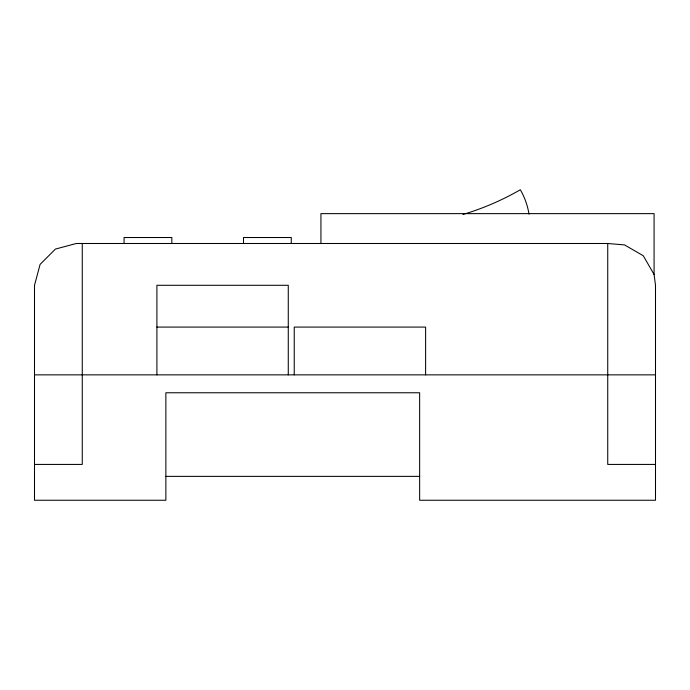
<?xml version="1.0" encoding="UTF-8"?>
<svg xmlns="http://www.w3.org/2000/svg" width="690" height="690" viewBox="0 0 690 690"><rect width="100%" height="100%" fill="white"/><g stroke="black" fill="none" stroke-linecap="round" stroke-linejoin="round"><path stroke-width="1.03" d="M654.077 274.473L643.261 255.731L624.519 244.916L607.735 243.492L76.297 243.492L55.398 249.09L40.098 264.391L34.5 285.289L34.5 500.25L165.867 500.25L165.867 392.765L419.641 392.765L419.641 500.25L655.5 500.25L655.5 285.289L654.077 274.473L654.077 213.633L320.936 213.633L320.936 243.492M156.906 327.086L288.273 327.086M34.5 374.86L655.5 374.86M34.5 464.422L82.265 464.422L82.265 243.492M655.5 464.422L607.735 464.422L607.735 243.492M165.867 476.367L419.416 476.367M425.609 374.86L425.609 327.086L294.242 327.086L294.242 374.86M291.258 243.492L291.258 237.515L243.492 237.515L243.492 243.492M288.273 374.86L288.273 285.289L156.906 285.289L156.906 374.86M171.836 243.492L171.836 237.515L124.071 237.515L124.071 243.492M529.014 214.167A71.657 71.657 0 0 0 520.329 189.75A267.418 267.418 0 0 1 462.973 214.443"/></g></svg>
